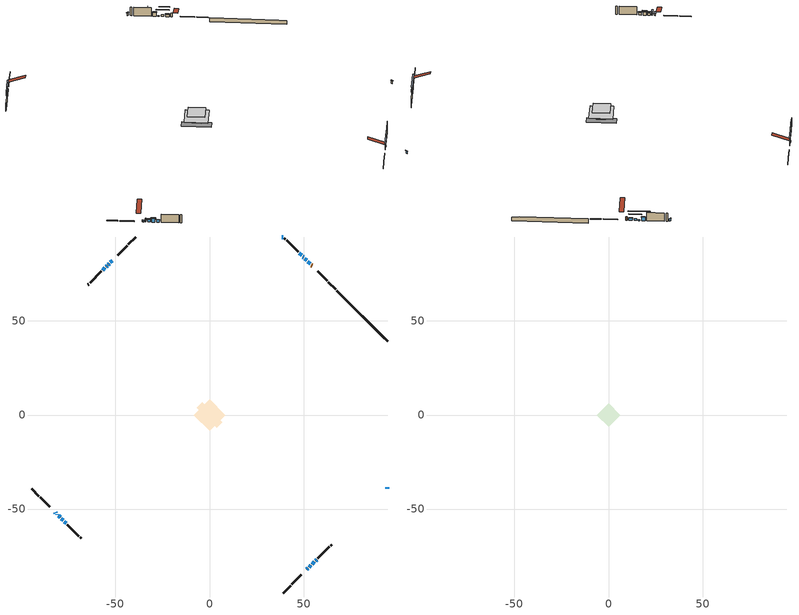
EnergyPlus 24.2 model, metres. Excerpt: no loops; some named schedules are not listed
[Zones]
conditioned space
 floor outside (Floor1 construction): -3.36,0 0,3.36 3.36,0 0,-3.36 z0.61
 floor adiabatic (AdiabaticFloorConstruction): -8.32,0 0,8.32 8.32,0 0,-8.32 z3.05
 floor foundation (Slab1 construction): -6.72,3.78 -3.78,6.72 6.72,-3.78 3.78,-6.72 z-1.75
 wall outside (RimJoist1 construction): 39.2,-94.63 43.17,-90.67 / -94.63,-39.2 -90.67,-43.17 / -39.2,94.63 -43.17,90.67 / 67.1,66.73 63.13,70.7 z0.61:0.91
 wall outside (RimJoist2 construction): 43.82,-90.01 48.86,-84.97 / -90.01,-43.82 -84.97,-48.86 / -43.82,90.01 -48.86,84.97 / 62.47,71.36 57.43,76.4 z0.61:0.91
 wall outside (AdiabaticWallConstruction 1): 54.53,79.3 54.1,79.73 z0.61:2.64
 wall outside (AdiabaticWallConstruction): -82.07,-51.77 -81.69,-52.15 z0.61:1.5; -81.03,-52.8 -80.89,-52.95 z0.61:2.64; 53.45,80.39 52.3,81.54 / -51.77,82.07 -52.68,81.15 z0.61:1.83; -53.34,80.49 -53.83,80.01 z0.61:1.47; 51.77,-82.07 52.25,-81.58 / -80.23,-53.6 -79.44,-54.39 / -77.16,-56.67 -76.19,-57.64 z0.61:1.98; -78.79,-55.05 -77.81,-56.02 z0.61:2.46; 51.64,82.19 50.74,83.09 / -55.64,78.19 -56.77,77.06 z0.61:1.7; 50.09,83.75 49.58,84.25 / -54.48,79.35 -54.99,78.85 / 52.91,-80.92 53.91,-79.92 z0.61:0.99; 39.2,94.63 38.46,94.63 / 94.63,-39.2 94.63,-38.46 z0.61:2.14; 48.93,84.91 47.79,86.04 z0.61:2.72; 54.57,-79.26 55.72,-78.11 z0.61:1.42; 56.38,-77.46 56.95,-76.88 z0.61:1.58
 wall outside (Wall1 construction): 57.61,-76.22 63.71,-70.12 / -75.53,-58.3 -69.43,-64.4 / -57.43,76.4 -63.53,70.3 / 47.14,86.7 41.04,92.8 z0.61:5.49
 wall outside (Wall4 construction): 64.37,-69.47 64.89,-68.94 / -68.77,-65.06 -68.25,-65.58 / -64.19,69.65 -64.71,69.12 / 40.38,93.45 39.86,93.98 z0.61:5.49
 wall foundation (FoundationWall1 construction): 67.76,66.08,-1.75 67.76,66.08,0.61 91.95,41.89,0.61 91.95,41.89,0.33 94.63,39.2,0.33 94.63,39.2,-1.75
 window (WindowConstruction 15): -82.07,-51.77 -81.69,-52.14 z0.61:1.5
 window (WindowConstruction 7): -81.03,-52.8 -80.89,-52.95 z0.61:2.64
 window (WindowConstruction 8): 53.45,80.39 52.3,81.54 z0.61:1.83
 window (WindowConstruction 9): -51.77,82.07 -52.68,81.15 z0.61:1.83
 window (WindowConstruction 10): -53.34,80.49 -53.83,80.01 z0.61:1.47
 window (WindowConstruction 11): 51.77,-82.07 52.25,-81.58 z0.61:1.98
 window (WindowConstruction 12): -80.23,-53.6 -79.44,-54.39 z0.61:1.98
 window (WindowConstruction 13): -78.78,-55.05 -77.81,-56.02 z0.61:2.46
 window (WindowConstruction 14): -77.16,-56.67 -76.19,-57.64 z0.61:1.98
 window (WindowConstruction): 51.64,82.19 50.74,83.09 z0.61:1.7
 window (WindowConstruction 16): 50.08,83.75 49.58,84.25 z0.61:0.99
 window (WindowConstruction 17): -54.48,79.35 -54.98,78.85 z0.61:0.99
 window (WindowConstruction 18): 52.91,-80.92 53.91,-79.92 z0.61:0.99
 window (WindowConstruction 1): 39.2,94.63 38.46,94.63 z0.61:2.13
 window (WindowConstruction 2): 48.93,84.91 47.79,86.04 z0.61:2.72
 window (WindowConstruction 3): 94.63,-39.2 94.63,-38.46 z0.61:2.13
 window (WindowConstruction 4): -55.64,78.19 -56.77,77.06 z0.61:1.7
 window (WindowConstruction 5): 54.57,-79.26 55.72,-78.11 z0.61:1.42
 window (WindowConstruction 6): 56.38,-77.46 56.95,-76.88 z0.61:1.58
 door (Door): 54.53,79.3 54.1,79.73 z0.61:2.64
 ceiling adiabatic (AdiabaticFloorConstruction): 0,-8.32 8.32,0 0,8.32 -8.32,0 z3.05
attic - vented
 floor to conditioned space (Floor2 construction Reversed): -6.19,0 0,6.19 6.19,0 0,-6.19 z5.49
 roof outside (Roof1 construction): 51.11,-82.72,5.49 45.08,-76.69,8.33 43.49,-78.28,8.33 49.52,-84.31,5.49; -82.72,-51.11,5.49 -76.69,-45.08,8.33 -78.28,-43.49,8.33 -84.31,-49.52,5.49; -51.11,82.72,5.49 -45.08,76.69,8.33 -43.49,78.28,8.33 -49.52,84.31,5.49; 55.19,78.64,5.49 49.15,72.61,8.33 50.74,71.02,8.33 56.78,77.05,5.49
shading: -81.58,-52.25 -82.17,-51.66 -83.46,-52.95 -82.88,-53.54 z1.65; -80.74,-53.09 -81.17,-52.66 -82.47,-53.95 -82.04,-54.38 z2.84; 52.15,81.68 53.59,80.24 53.88,80.54 52.45,81.97 z2.03; -52.83,81.01 -51.62,82.21 -51.92,82.5 -53.12,81.3 z2.03; -53.97,79.86 -53.2,80.63 -53.49,80.93 -54.26,80.16 z1.67; 52.39,-81.44 51.62,-82.21 51.92,-82.5 52.69,-81.73 z2.18; -79.01,-54.82 -80.66,-53.17 -80.95,-53.46 -79.3,-55.11 z2.59; -77.38,-56.45 -79.22,-54.62 -79.51,-54.91 -77.67,-56.74 z3.07; -76.05,-57.79 -77.3,-56.53 -77.59,-56.82 -76.34,-58.08 z2.18; 48.87,84.96 53.51,80.33 53.8,80.62 49.17,85.25 z4.34; 45.91,87.93 53.76,80.07 54.05,80.36 46.2,88.22 z6.19; -58.66,75.17 -50.81,83.03 -51.1,83.32 -58.95,75.46 z6.19; 57.59,-76.24 49.23,-84.6 49.52,-84.89 57.88,-76.53 z6.19; 38.26,94.63 39.4,94.63 39.4,95.05 38.26,95.05 z2.34; 47.65,86.18 49.07,84.76 49.36,85.06 47.94,86.47 z2.92; 94.63,-38.26 94.63,-39.4 95.05,-39.4 95.05,-38.26 z2.34; -58.64,75.19 -53.77,80.06 -54.07,80.35 -58.93,75.48 z4.34; 57.59,-76.25 52.7,-81.13 52.99,-81.42 57.88,-76.54 z4.06; 58.82,-75.01 54.51,-79.32 54.8,-79.61 59.11,-75.3 z4.22
[Building]
Building 1: Terrain=Suburbs
[Site:Location]
Toronto Intl AP_ON: Latitude {deg}=43.68; Longitude {deg}=-79.63; Time Zone {hr}=-5; Elevation {m}=173; Keep Site Location Information=Yes
[Site:GroundTemperature:Shallow]
4.59119, 2.66285, 2.50842, 3.42352, 7.09712, 10.7536, 13.9236, 15.9317, 16.1023, 14.4691, 11.3799, 7.83558
[Site:WaterMainsTemperature]
Calculation Method=Schedule; Temperature Schedule=mains temperature schedule
[Material] Roughness=Rough; Thermal Absorptance=0.9
Name | Thickness {m} | Conductivity {W/m-K} | Density {kg/m3} | Specific Heat {J/kg-K} | Solar Absorptance | Visible Absorptance
asphalt or fiberglass shingles | 0.00635 | 0.162714 | 1121.4 | 1465.45 | 0.4 | 0.4
ceiling loosefill ins | 0.0846667 | 0.0480833 | 16.02 | 1046.75 | 0.7 | 0.7
ceiling stud and cavity | 0.1397 | 0.162243 | 65.682 | 1177.47 | 0.7 | 0.7
concrete 4.0 in. | 0.1016 | 1.803125 | 2242.8 | 837.4 | 0.7 | 0.7
concrete 8.0 in. | 0.2032 | 1.803125 | 2242.8 | 837.4 | 0.7 | 0.7
door material | 0.04445 | 0.327969 | 512.64 | 1214.23 | 0.7 | 0.7
exterior vertical ins | 0.00535666 | 0.029427 | 32.04 | 1214.23 | 0.7 | 0.7
floor covering | 0.0127 | 0.0433444 | 54.468 | 1339.84 | 0.6 | 0.6
floor rigid ins | 0.103632 | 0.029427 | 32.04 | 1214.23 | 0.7 | 0.7
floor rigid ins 1; wall rigid ins | 0.512978 | 0.029427 | 32.04 | 1214.23 | 0.7 | 0.7
floor stud and cavity | 0.1397 | 0.196771 | 92.3553 | 1139.71 | 0.7 | 0.7
floor stud and cavity 1 | 0.1397 | 1.75129 | 37.0049 | 1207.88 | 0.7 | 0.7
furniture material conditioned space 1 | 0.1524 | 0.115458 | 640.8 | 1214.23 | 0.6 | 0.6
gypsum board | 0.0127 | 0.160291 | 801 | 837.4 | 0.6 | 0.6
gypsum board 1 | 0.0127 | 0.160291 | 801 | 837.4 | 0.7 | 0.7
osb sheathing 0.5 in. | 0.0127 | 0.115458 | 512.64 | 1214.23 | 0.7 | 0.7
osb sheathing 0.75 in. | 0.01905 | 0.115458 | 512.64 | 1214.23 | 0.7 | 0.7
osb sheathing 2.0 in. | 0.0508 | 0.115458 | 512.64 | 1214.23 | 0.7 | 0.7
rim joist stud and cavity | 0.0508 | 0.0451784 | 125.044 | 1163.47 | 0.6 | 0.6
rim joist stud and cavity 1 | 0.0508 | 0.0351153 | 125.044 | 1163.47 | 0.6 | 0.6
wall stud and cavity | 0.1397 | 0.0823012 | 139.0536 | 1170.24 | 0.7 | 0.7
wall stud and cavity 1 | 0.1397 | 0.0920335 | 139.0536 | 1170.24 | 0.7 | 0.7
wall stud and cavity 2 | 0.0889 | 0.380278 | 52.3479 | 1209.89 | 0.7 | 0.7
wall stud and cavity 3 | 0.0889 | 0.391764 | 83.0341 | 1211.67 | 0.7 | 0.7
wood siding | 0.0254 | 0.102417 | 544.68 | 1172.36 | 0.4 | 0.4
wood siding 1; wood siding 2; wood siding 3 | 0.0254 | 0.102417 | 544.68 | 1172.36 | 0.7 | 0.7
[WindowMaterial:SimpleGlazingSystem]
Name | U-Factor {W/m2-K} | Solar Heat Gain Coefficient
WindowMaterial | 3.27507 | 0.6
WindowMaterial 1 | 3.30573 | 0.65
WindowMaterial 10 | 3.30687 | 0.64
WindowMaterial 11 | 3.30914 | 0.62
WindowMaterial 12 | 3.29835 | 0.69
WindowMaterial 13 | 4.33629 | 0.65
WindowMaterial 14 | 6.54446 | 0.56
WindowMaterial 2 | 3.31198 | 0.59
WindowMaterial 3 | 3.28699 | 0.58
WindowMaterial 4 | 3.27961 | 0.48
WindowMaterial 5 | 3.28075 | 0.5
WindowMaterial 6 | 3.33639 | 0.45
WindowMaterial 7 | 3.30005 | 0.68
WindowMaterial 8 | 3.290401 | 0.57
WindowMaterial 9 | 3.27223 | 0.47
[Construction]
AdiabaticFloorConstruction: floor stud and cavity 1, floor rigid ins 1, osb sheathing 0.75 in., floor covering
AdiabaticWallConstruction: wood siding 2, wall rigid ins, wall stud and cavity 2, gypsum board
AdiabaticWallConstruction 1: wood siding 3, wall rigid ins, wall stud and cavity 2, gypsum board
Door: door material
Floor1 construction: floor stud and cavity, floor rigid ins, osb sheathing 0.75 in., floor covering
Floor2 construction Reversed: gypsum board, ceiling stud and cavity, ceiling loosefill ins
FoundationWall1 construction: concrete 8.0 in., gypsum board 1
furniture construction conditioned space 1: furniture material conditioned space 1
PartitionWallConstruction: gypsum board, wall stud and cavity 3, gypsum board
RimJoist1 construction: wood siding 1, osb sheathing 2.0 in., rim joist stud and cavity
RimJoist2 construction: wood siding 1, osb sheathing 2.0 in., rim joist stud and cavity 1
Roof1 construction: asphalt or fiberglass shingles
Slab1 construction: concrete 4.0 in.
Wall1 construction: wood siding, osb sheathing 0.5 in., wall stud and cavity, gypsum board
Wall4 construction: wood siding, osb sheathing 0.5 in., wall stud and cavity 1, gypsum board
WindowConstruction: WindowMaterial
WindowConstruction 1; WindowConstruction 3: WindowMaterial 1
WindowConstruction 10: WindowMaterial 9
WindowConstruction 11; WindowConstruction 14: WindowMaterial 10
WindowConstruction 12: WindowMaterial 11
WindowConstruction 13: WindowMaterial 12
WindowConstruction 15: WindowMaterial 13
WindowConstruction 16; WindowConstruction 17; WindowConstruction 18: WindowMaterial 14
WindowConstruction 2: WindowMaterial 2
WindowConstruction 4: WindowMaterial 3
WindowConstruction 5: WindowMaterial 4
WindowConstruction 6: WindowMaterial 5
WindowConstruction 7: WindowMaterial 6
WindowConstruction 8: WindowMaterial 7
WindowConstruction 9: WindowMaterial 8
[Zone] Multiplier=1; Part of Total Floor Area=Yes
Name | Volume {m3}
attic - vented | 35.4308
conditioned space | 519.7
[Space]
Name | Zone | Volume {m3}
attic - vented 1 | attic - vented | 35.4308
conditioned space 1 | conditioned space | 519.7
[ZoneInfiltration:EffectiveLeakageArea]
infil attic - vented 1: Zone or Space=attic - vented 1; Schedule=Always On Discrete; Effective Air Leakage Area {cm2}=3175.45; Stack Coefficient=0.000197776; Wind Coefficient=9.50182e-06
[ZoneMixing]
whole house fan mix: Zone or Space=attic - vented; Schedule=Always On Continuous; Design Flow Rate Calculation Method=Flow/Zone; Design Flow Rate {m3/s}=0; Source Zone or Space=conditioned space
[SurfaceProperty:ExposedFoundationPerimeter]
Slab1: Exposed Perimeter Calculation Method=TotalExposedPerimeter; Total Exposed Perimeter {m}=38.01
[InternalMass] Zone or ZoneList=conditioned space; Space or SpaceList=conditioned space 1
Name | Construction | Surface Area {m2}
furniture mass conditioned space 1 | furniture construction conditioned space 1 | 89.164
partition wall mass | PartitionWallConstruction | 222.91
[Lights]
interior lighting: Zone or ZoneList or Space or SpaceList=conditioned space 1; Schedule=interior lighting schedule; Design Level Calculation Method=LightingLevel; Lighting Level {W}=343.2; Return Air Fraction=0; Fraction Radiant=0.6; Fraction Visible=0.2; Fraction Replaceable=1
[People]
occupants: Zone or ZoneList or Space or SpaceList=conditioned space 1; Number of People Schedule=occupants schedule; Number of People Calculation Method=People; Number of People=3; Fraction Radiant=0.314171; Sensible Heat Fraction=0.56303; Activity Level Schedule=occupants activity schedule; Carbon Dioxide Generation Rate {m3/s-W}=0; Enable ASHRAE 55 Comfort Warnings=No; Mean Radiant Temperature Calculation Type=EnclosureAveraged
[ElectricEquipment] Zone or ZoneList or Space or SpaceList=conditioned space 1; Design Level Calculation Method=EquipmentLevel
Name | Schedule | Design Level {W} | Fraction Latent | Fraction Radiant | Fraction Lost
clothes dryer | clothes dryer schedule | 140.772 | 0.015 | 0.081 | 0.85
clothes washer | clothes washer schedule | 32.1985 | 0.03 | 0.162 | 0.7
cooking range | cooking range schedule | 215.147 | 0.08 | 0.432 | 0.2
dishwasher | dishwasher schedule | 66.8632 | 0.3 | 0.18 | 0.4
fridge | fridge schedule | 72.9452 | 0 | 0.6 | 0
mech vent house fan | mech vent house fan schedule | 19.9167 | 0 | 0 | 0.5
mech vent house fan cfis | mech vent house fan cfis schedule | 0 | 0 | 0 | 0
mech vent range fan 0 | mech vent range fan 0 schedule | 57 | 0 | 0 | 1
misc plug loads | misc plug loads schedule | 494.7 | 0.045 | 0.513 | 0.1
whole house fan | Always On Discrete | 0 | 0 | 0 | 1
[OtherEquipment] Zone or ZoneList or Space or SpaceList=conditioned space 1; Design Level Calculation Method=EquipmentLevel
Name | Fuel Type | Schedule | Design Level {W} | Fraction Latent | Fraction Radiant | Fraction Lost
clothes dryer 1 | Electricity | clothes dryer schedule | 0 | 0.015 | 0.081 | 0.85
cooking range 1 | Electricity | cooking range schedule | 0 | 0.08 | 0.432 | 0.2
general water use latent | None | general water use schedule | 62.594 | 1 | 0 | 0
general water use sensible | None | general water use schedule | -61.6891 | 0 | 0.6 | 0
mech vent house fan latent load | None | Always On Discrete | 0 | 1 | 0 | 0
mech vent house fan sensible load | None | Always On Discrete | 0 | 0 | 0 | 0
water heater energy adjustment1 | NaturalGas | Always On Discrete | 0.01 | 0 | 0 | 1
[ZoneInfiltration:DesignFlowRate] Zone or ZoneList or Space or SpaceList=conditioned space 1; Schedule=Always On Discrete; Design Flow Rate Calculation Method=Flow/Zone; Design Flow Rate {m3/s}=0
infil flow; natural vent flow; whole house fan flow
[Foundation:Kiva]
Foundation Kiva 1: Initial Indoor Air Temperature {C}=18; Wall Height Above Grade {m}=0.609996; Wall Depth Below Slab {m}=0.2032; Custom Block Material Name 1=exterior vertical ins; Custom Block Depth 1 {m}=2.36001; Custom Block X Position 1 {m}=0.2159; Custom Block Z Position 1 {m}=0
[Foundation:Kiva:Settings]
Soil Conductivity {W/m-K}=0.849921; Soil Density {kg/m3}=1842.3; Soil Specific Heat {J/kg-K}=418.7; Ground Solar Absorptivity=0.9; Ground Thermal Absorptivity=0.9; Ground Surface Roughness {m}=0.03; Far-Field Width {m}=40; Deep-Ground Boundary Condition=ZeroFlux; Deep-Ground Depth {m}=40; Minimum Cell Dimension {m}=0.2; Maximum Cell Growth Coefficient=3; Simulation Timestep=Timestep
[Exterior:Lights]
exterior lighting: Schedule=exterior lighting schedule; Design Level {W}=75.6
[Schedule:Constant]
Name | Hourly Value
Always On Continuous; mech vent house fan schedule; mech vent house fan cfis schedule; Always On Discrete | 1
occupants activity schedule | 117.228
fridge schedule | 0
[Schedule:Week:Daily]
interior lighting schedule Week Rule - Jan1-Jan27: interior lighting schedule day, interior lighting schedule day, interior lighting schedule day, interior lighting schedule day, interior lighting schedule day, interior lighting schedule day, interior lighting schedule day, interior lighting schedule default day, interior lighting schedule default day, interior lighting schedule default day, interior lighting schedule default day, interior lighting schedule default day
interior lighting schedule Week Rule - Jan28-Feb3: interior lighting schedule day, interior lighting schedule day, interior lighting schedule day, interior lighting schedule day, interior lighting schedule day 1, interior lighting schedule day 1, interior lighting schedule day 1, interior lighting schedule default day, interior lighting schedule default day, interior lighting schedule default day, interior lighting schedule default day, interior lighting schedule default day
interior lighting schedule Week Rule - Feb4-Feb24: interior lighting schedule day 1, interior lighting schedule day 1, interior lighting schedule day 1, interior lighting schedule day 1, interior lighting schedule day 1, interior lighting schedule day 1, interior lighting schedule day 1, interior lighting schedule default day, interior lighting schedule default day, interior lighting schedule default day, interior lighting schedule default day, interior lighting schedule default day
interior lighting schedule Week Rule - Feb25-Mar3: interior lighting schedule day 1, interior lighting schedule day 1, interior lighting schedule day 1, interior lighting schedule day 1, interior lighting schedule day 2, interior lighting schedule day 2, interior lighting schedule day 2, interior lighting schedule default day, interior lighting schedule default day, interior lighting schedule default day, interior lighting schedule default day, interior lighting schedule default day
interior lighting schedule Week Rule - Mar4-Mar31: interior lighting schedule day 2, interior lighting schedule day 2, interior lighting schedule day 2, interior lighting schedule day 2, interior lighting schedule day 2, interior lighting schedule day 2, interior lighting schedule day 2, interior lighting schedule default day, interior lighting schedule default day, interior lighting schedule default day, interior lighting schedule default day, interior lighting schedule default day
interior lighting schedule Week Rule - Apr1-Apr28: interior lighting schedule day 3, interior lighting schedule day 3, interior lighting schedule day 3, interior lighting schedule day 3, interior lighting schedule day 3, interior lighting schedule day 3, interior lighting schedule day 3, interior lighting schedule default day, interior lighting schedule default day, interior lighting schedule default day, interior lighting schedule default day, interior lighting schedule default day
interior lighting schedule Week Rule - Apr29-May5: interior lighting schedule day 3, interior lighting schedule day 3, interior lighting schedule day 4, interior lighting schedule day 4, interior lighting schedule day 4, interior lighting schedule day 4, interior lighting schedule day 4, interior lighting schedule default day, interior lighting schedule default day, interior lighting schedule default day, interior lighting schedule default day, interior lighting schedule default day
interior lighting schedule Week Rule - May6-May26: interior lighting schedule day 4, interior lighting schedule day 4, interior lighting schedule day 4, interior lighting schedule day 4, interior lighting schedule day 4, interior lighting schedule day 4, interior lighting schedule day 4, interior lighting schedule default day, interior lighting schedule default day, interior lighting schedule default day, interior lighting schedule default day, interior lighting schedule default day
interior lighting schedule Week Rule - May27-Jun2: interior lighting schedule day 4, interior lighting schedule day 4, interior lighting schedule day 4, interior lighting schedule day 4, interior lighting schedule day 4, interior lighting schedule day 5, interior lighting schedule day 5, interior lighting schedule default day, interior lighting schedule default day, interior lighting schedule default day, interior lighting schedule default day, interior lighting schedule default day
interior lighting schedule Week Rule - Jun3-Jun30: interior lighting schedule day 5, interior lighting schedule day 5, interior lighting schedule day 5, interior lighting schedule day 5, interior lighting schedule day 5, interior lighting schedule day 5, interior lighting schedule day 5, interior lighting schedule default day, interior lighting schedule default day, interior lighting schedule default day, interior lighting schedule default day, interior lighting schedule default day
interior lighting schedule Week Rule - Jul1-Jul28: interior lighting schedule day 6, interior lighting schedule day 6, interior lighting schedule day 6, interior lighting schedule day 6, interior lighting schedule day 6, interior lighting schedule day 6, interior lighting schedule day 6, interior lighting schedule default day, interior lighting schedule default day, interior lighting schedule default day, interior lighting schedule default day, interior lighting schedule default day
interior lighting schedule Week Rule - Jul29-Aug4: interior lighting schedule day 6, interior lighting schedule day 6, interior lighting schedule day 6, interior lighting schedule day 7, interior lighting schedule day 7, interior lighting schedule day 7, interior lighting schedule day 7, interior lighting schedule default day, interior lighting schedule default day, interior lighting schedule default day, interior lighting schedule default day, interior lighting schedule default day
interior lighting schedule Week Rule - Aug5-Aug25: interior lighting schedule day 7, interior lighting schedule day 7, interior lighting schedule day 7, interior lighting schedule day 7, interior lighting schedule day 7, interior lighting schedule day 7, interior lighting schedule day 7, interior lighting schedule default day, interior lighting schedule default day, interior lighting schedule default day, interior lighting schedule default day, interior lighting schedule default day
interior lighting schedule Week Rule - Aug26-Sep1: interior lighting schedule day 7, interior lighting schedule day 7, interior lighting schedule day 7, interior lighting schedule day 7, interior lighting schedule day 7, interior lighting schedule day 7, interior lighting schedule day 8, interior lighting schedule default day, interior lighting schedule default day, interior lighting schedule default day, interior lighting schedule default day, interior lighting schedule default day
interior lighting schedule Week Rule - Sep2-Sep29: interior lighting schedule day 8, interior lighting schedule day 8, interior lighting schedule day 8, interior lighting schedule day 8, interior lighting schedule day 8, interior lighting schedule day 8, interior lighting schedule day 8, interior lighting schedule default day, interior lighting schedule default day, interior lighting schedule default day, interior lighting schedule default day, interior lighting schedule default day
interior lighting schedule Week Rule - Sep30-Oct6: interior lighting schedule day 8, interior lighting schedule day 9, interior lighting schedule day 9, interior lighting schedule day 9, interior lighting schedule day 9, interior lighting schedule day 9, interior lighting schedule day 9, interior lighting schedule default day, interior lighting schedule default day, interior lighting schedule default day, interior lighting schedule default day, interior lighting schedule default day
interior lighting schedule Week Rule - Oct7-Oct27: interior lighting schedule day 9, interior lighting schedule day 9, interior lighting schedule day 9, interior lighting schedule day 9, interior lighting schedule day 9, interior lighting schedule day 9, interior lighting schedule day 9, interior lighting schedule default day, interior lighting schedule default day, interior lighting schedule default day, interior lighting schedule default day, interior lighting schedule default day
interior lighting schedule Week Rule - Oct28-Nov3: interior lighting schedule day 9, interior lighting schedule day 9, interior lighting schedule day 9, interior lighting schedule day 9, interior lighting schedule day 10, interior lighting schedule day 10, interior lighting schedule day 10, interior lighting schedule default day, interior lighting schedule default day, interior lighting schedule default day, interior lighting schedule default day, interior lighting schedule default day
interior lighting schedule Week Rule - Nov4-Nov24: interior lighting schedule day 10, interior lighting schedule day 10, interior lighting schedule day 10, interior lighting schedule day 10, interior lighting schedule day 10, interior lighting schedule day 10, interior lighting schedule day 10, interior lighting schedule default day, interior lighting schedule default day, interior lighting schedule default day, interior lighting schedule default day, interior lighting schedule default day
interior lighting schedule Week Rule - Nov25-Dec1: interior lighting schedule day 10, interior lighting schedule day 10, interior lighting schedule day 10, interior lighting schedule day 10, interior lighting schedule day 10, interior lighting schedule day 10, interior lighting schedule day 11, interior lighting schedule default day, interior lighting schedule default day, interior lighting schedule default day, interior lighting schedule default day, interior lighting schedule default day
interior lighting schedule Week Rule - Dec2-Dec31: interior lighting schedule day 11, interior lighting schedule day 11, interior lighting schedule day 11, interior lighting schedule day 11, interior lighting schedule day 11, interior lighting schedule day 11, interior lighting schedule day 11, interior lighting schedule default day, interior lighting schedule default day, interior lighting schedule default day, interior lighting schedule default day, interior lighting schedule default day
occupants schedule Week Rule - Jan1-Dec31: occupants schedule day, occupants schedule day, occupants schedule day, occupants schedule day, occupants schedule day, occupants schedule day, occupants schedule day, occupants schedule default day, occupants schedule default day, occupants schedule default day, occupants schedule default day, occupants schedule default day
clothes dryer schedule Week Rule - Jan1-Dec31: clothes dryer schedule day, clothes dryer schedule day, clothes dryer schedule day, clothes dryer schedule day, clothes dryer schedule day, clothes dryer schedule day, clothes dryer schedule day, clothes dryer schedule default day, clothes dryer schedule default day, clothes dryer schedule default day, clothes dryer schedule default day, clothes dryer schedule default day
clothes washer schedule Week Rule - Jan1-Dec31: clothes washer schedule day, clothes washer schedule day, clothes washer schedule day, clothes washer schedule day, clothes washer schedule day, clothes washer schedule day, clothes washer schedule day, clothes washer schedule default day, clothes washer schedule default day, clothes washer schedule default day, clothes washer schedule default day, clothes washer schedule default day
cooking range schedule Week Rule - Jan1-Dec31: cooking range schedule day, cooking range schedule day, cooking range schedule day, cooking range schedule day, cooking range schedule day, cooking range schedule day, cooking range schedule day, cooking range schedule default day, cooking range schedule default day, cooking range schedule default day, cooking range schedule default day, cooking range schedule default day
dishwasher schedule Week Rule - Jan1-Dec31: dishwasher schedule day, dishwasher schedule day, dishwasher schedule day, dishwasher schedule day, dishwasher schedule day, dishwasher schedule day, dishwasher schedule day, dishwasher schedule default day, dishwasher schedule default day, dishwasher schedule default day, dishwasher schedule default day, dishwasher schedule default day
mech vent range fan 0 schedule Week Rule - Jan1-Dec31: mech vent range fan 0 schedule day, mech vent range fan 0 schedule day, mech vent range fan 0 schedule day, mech vent range fan 0 schedule day, mech vent range fan 0 schedule day, mech vent range fan 0 schedule day, mech vent range fan 0 schedule day, mech vent range fan 0 schedule default day, mech vent range fan 0 schedule default day, mech vent range fan 0 schedule default day, mech vent range fan 0 schedule default day, mech vent range fan 0 schedule default day
misc plug loads schedule Week Rule - Jan1-Dec31: misc plug loads schedule day, misc plug loads schedule day, misc plug loads schedule day, misc plug loads schedule day, misc plug loads schedule day, misc plug loads schedule day, misc plug loads schedule day, misc plug loads schedule default day, misc plug loads schedule default day, misc plug loads schedule default day, misc plug loads schedule default day, misc plug loads schedule default day
general water use schedule Week Rule - Jan1-Dec31: general water use schedule day, general water use schedule day, general water use schedule day, general water use schedule day, general water use schedule day, general water use schedule day, general water use schedule day, general water use schedule default day, general water use schedule default day, general water use schedule default day, general water use schedule default day, general water use schedule default day
exterior lighting schedule Week Rule - Jan1-Jan27: exterior lighting schedule day, exterior lighting schedule day, exterior lighting schedule day, exterior lighting schedule day, exterior lighting schedule day, exterior lighting schedule day, exterior lighting schedule day, exterior lighting schedule default day, exterior lighting schedule default day, exterior lighting schedule default day, exterior lighting schedule default day, exterior lighting schedule default day
exterior lighting schedule Week Rule - Jan28-Feb3: exterior lighting schedule day, exterior lighting schedule day, exterior lighting schedule day, exterior lighting schedule day, exterior lighting schedule day 1, exterior lighting schedule day 1, exterior lighting schedule day 1, exterior lighting schedule default day, exterior lighting schedule default day, exterior lighting schedule default day, exterior lighting schedule default day, exterior lighting schedule default day
exterior lighting schedule Week Rule - Feb4-Feb24: exterior lighting schedule day 1, exterior lighting schedule day 1, exterior lighting schedule day 1, exterior lighting schedule day 1, exterior lighting schedule day 1, exterior lighting schedule day 1, exterior lighting schedule day 1, exterior lighting schedule default day, exterior lighting schedule default day, exterior lighting schedule default day, exterior lighting schedule default day, exterior lighting schedule default day
exterior lighting schedule Week Rule - Feb25-Mar3: exterior lighting schedule day 1, exterior lighting schedule day 1, exterior lighting schedule day 1, exterior lighting schedule day 1, exterior lighting schedule day 2, exterior lighting schedule day 2, exterior lighting schedule day 2, exterior lighting schedule default day, exterior lighting schedule default day, exterior lighting schedule default day, exterior lighting schedule default day, exterior lighting schedule default day
exterior lighting schedule Week Rule - Mar4-Mar31: exterior lighting schedule day 2, exterior lighting schedule day 2, exterior lighting schedule day 2, exterior lighting schedule day 2, exterior lighting schedule day 2, exterior lighting schedule day 2, exterior lighting schedule day 2, exterior lighting schedule default day, exterior lighting schedule default day, exterior lighting schedule default day, exterior lighting schedule default day, exterior lighting schedule default day
exterior lighting schedule Week Rule - Apr1-Apr28: exterior lighting schedule day 3, exterior lighting schedule day 3, exterior lighting schedule day 3, exterior lighting schedule day 3, exterior lighting schedule day 3, exterior lighting schedule day 3, exterior lighting schedule day 3, exterior lighting schedule default day, exterior lighting schedule default day, exterior lighting schedule default day, exterior lighting schedule default day, exterior lighting schedule default day
exterior lighting schedule Week Rule - Apr29-May5: exterior lighting schedule day 3, exterior lighting schedule day 3, exterior lighting schedule day 4, exterior lighting schedule day 4, exterior lighting schedule day 4, exterior lighting schedule day 4, exterior lighting schedule day 4, exterior lighting schedule default day, exterior lighting schedule default day, exterior lighting schedule default day, exterior lighting schedule default day, exterior lighting schedule default day
exterior lighting schedule Week Rule - May6-May26: exterior lighting schedule day 4, exterior lighting schedule day 4, exterior lighting schedule day 4, exterior lighting schedule day 4, exterior lighting schedule day 4, exterior lighting schedule day 4, exterior lighting schedule day 4, exterior lighting schedule default day, exterior lighting schedule default day, exterior lighting schedule default day, exterior lighting schedule default day, exterior lighting schedule default day
exterior lighting schedule Week Rule - May27-Jun2: exterior lighting schedule day 4, exterior lighting schedule day 4, exterior lighting schedule day 4, exterior lighting schedule day 4, exterior lighting schedule day 4, exterior lighting schedule day 5, exterior lighting schedule day 5, exterior lighting schedule default day, exterior lighting schedule default day, exterior lighting schedule default day, exterior lighting schedule default day, exterior lighting schedule default day
exterior lighting schedule Week Rule - Jun3-Jun30: exterior lighting schedule day 5, exterior lighting schedule day 5, exterior lighting schedule day 5, exterior lighting schedule day 5, exterior lighting schedule day 5, exterior lighting schedule day 5, exterior lighting schedule day 5, exterior lighting schedule default day, exterior lighting schedule default day, exterior lighting schedule default day, exterior lighting schedule default day, exterior lighting schedule default day
exterior lighting schedule Week Rule - Jul1-Jul28: exterior lighting schedule day 6, exterior lighting schedule day 6, exterior lighting schedule day 6, exterior lighting schedule day 6, exterior lighting schedule day 6, exterior lighting schedule day 6, exterior lighting schedule day 6, exterior lighting schedule default day, exterior lighting schedule default day, exterior lighting schedule default day, exterior lighting schedule default day, exterior lighting schedule default day
exterior lighting schedule Week Rule - Jul29-Aug4: exterior lighting schedule day 6, exterior lighting schedule day 6, exterior lighting schedule day 6, exterior lighting schedule day 7, exterior lighting schedule day 7, exterior lighting schedule day 7, exterior lighting schedule day 7, exterior lighting schedule default day, exterior lighting schedule default day, exterior lighting schedule default day, exterior lighting schedule default day, exterior lighting schedule default day
exterior lighting schedule Week Rule - Aug5-Aug25: exterior lighting schedule day 7, exterior lighting schedule day 7, exterior lighting schedule day 7, exterior lighting schedule day 7, exterior lighting schedule day 7, exterior lighting schedule day 7, exterior lighting schedule day 7, exterior lighting schedule default day, exterior lighting schedule default day, exterior lighting schedule default day, exterior lighting schedule default day, exterior lighting schedule default day
exterior lighting schedule Week Rule - Aug26-Sep1: exterior lighting schedule day 7, exterior lighting schedule day 7, exterior lighting schedule day 7, exterior lighting schedule day 7, exterior lighting schedule day 7, exterior lighting schedule day 7, exterior lighting schedule day 8, exterior lighting schedule default day, exterior lighting schedule default day, exterior lighting schedule default day, exterior lighting schedule default day, exterior lighting schedule default day
[Schedule:Year]
interior lighting schedule: interior lighting schedule Week Rule - Jan1-Jan27, 1, 1, 1, 27, interior lighting schedule Week Rule - Jan28-Feb3, 1, 28, 2, 3, interior lighting schedule Week Rule - Feb4-Feb24, 2, 4, 2, 24, interior lighting schedule Week Rule - Feb25-Mar3, 2, 25, 3, 3, interior lighting schedule Week Rule - Mar4-Mar31, 3, 4, 3, 31, interior lighting schedule Week Rule - Apr1-Apr28, 4, 1, 4, 28, interior lighting schedule Week Rule - Apr29-May5, 4, 29, 5, 5, interior lighting schedule Week Rule - May6-May26, 5, 6, 5, 26, interior lighting schedule Week Rule - May27-Jun2, 5, 27, 6, 2, interior lighting schedule Week Rule - Jun3-Jun30, 6, 3, 6, 30, interior lighting schedule Week Rule - Jul1-Jul28, 7, 1, 7, 28, interior lighting schedule Week Rule - Jul29-Aug4, 7, 29, 8, 4, interior lighting schedule Week Rule - Aug5-Aug25, 8, 5, 8, 25, interior lighting schedule Week Rule - Aug26-Sep1, 8, 26, 9, 1, interior lighting schedule Week Rule - Sep2-Sep29, 9, 2, 9, 29, interior lighting schedule Week Rule - Sep30-Oct6, 9, 30, 10, 6, interior lighting schedule Week Rule - Oct7-Oct27, 10, 7, 10, 27, interior lighting schedule Week Rule - Oct28-Nov3, 10, 28, 11, 3, interior lighting schedule Week Rule - Nov4-Nov24, 11, 4, 11, 24, interior lighting schedule Week Rule - Nov25-Dec1, 11, 25, 12, 1, interior lighting schedule Week Rule - Dec2-Dec31, 12, 2, 12, 31
occupants schedule: occupants schedule Week Rule - Jan1-Dec31, 1, 1, 12, 31
clothes dryer schedule: clothes dryer schedule Week Rule - Jan1-Dec31, 1, 1, 12, 31
clothes washer schedule: clothes washer schedule Week Rule - Jan1-Dec31, 1, 1, 12, 31
cooking range schedule: cooking range schedule Week Rule - Jan1-Dec31, 1, 1, 12, 31
dishwasher schedule: dishwasher schedule Week Rule - Jan1-Dec31, 1, 1, 12, 31
mech vent range fan 0 schedule: mech vent range fan 0 schedule Week Rule - Jan1-Dec31, 1, 1, 12, 31
misc plug loads schedule: misc plug loads schedule Week Rule - Jan1-Dec31, 1, 1, 12, 31
general water use schedule: general water use schedule Week Rule - Jan1-Dec31, 1, 1, 12, 31
exterior lighting schedule: exterior lighting schedule Week Rule - Jan1-Jan27, 1, 1, 1, 27, exterior lighting schedule Week Rule - Jan28-Feb3, 1, 28, 2, 3, exterior lighting schedule Week Rule - Feb4-Feb24, 2, 4, 2, 24, exterior lighting schedule Week Rule - Feb25-Mar3, 2, 25, 3, 3, exterior lighting schedule Week Rule - Mar4-Mar31, 3, 4, 3, 31, exterior lighting schedule Week Rule - Apr1-Apr28, 4, 1, 4, 28, exterior lighting schedule Week Rule - Apr29-May5, 4, 29, 5, 5, exterior lighting schedule Week Rule - May6-May26, 5, 6, 5, 26, exterior lighting schedule Week Rule - May27-Jun2, 5, 27, 6, 2, exterior lighting schedule Week Rule - Jun3-Jun30, 6, 3, 6, 30, exterior lighting schedule Week Rule - Jul1-Jul28, 7, 1, 7, 28, exterior lighting schedule Week Rule - Jul29-Aug4, 7, 29, 8, 4, exterior lighting schedule Week Rule - Aug5-Aug25, 8, 5, 8, 25, exterior lighting schedule Week Rule - Aug26-Sep1, 8, 26, 9, 1, exterior lighting schedule Week Rule - Sep2-Sep29, 9, 2, 9, 29, exterior lighting schedule Week Rule - Sep30-Oct6, 9, 30, 10, 6, exterior lighting schedule Week Rule - Oct7-Oct27, 10, 7, 10, 27, exterior lighting schedule Week Rule - Oct28-Nov3, 10, 28, 11, 3, exterior lighting schedule Week Rule - Nov4-Nov24, 11, 4, 11, 24, exterior lighting schedule Week Rule - Nov25-Dec1, 11, 25, 12, 1, exterior lighting schedule Week Rule - Dec2-Dec31, 12, 2, 12, 31
[Schedule:Compact]
mains temperature schedule: Through: 01/01, For: AllDays, Until: 24:00, 8.43722, Through: 01/02, For: AllDays, Until: 24:00, 8.37111, Through: 01/03, For: AllDays, Until: 24:00, 8.30611, Through: 01/04, For: AllDays, Until: 24:00, 8.24222, Through: 01/05, For: AllDays, Until: 24:00, 8.17944, Through: 01/06, For: AllDays, Until: 24:00, 8.11833, Through: 01/07, For: AllDays, Until: 24:00, 8.05833, Through: 01/08, For: AllDays, Until: 24:00, 7.99944, Through: 01/09, For: AllDays, Until: 24:00, 7.94222, Through: 01/10, For: AllDays, Until: 24:00, 7.88611, Through: 01/11, For: AllDays, Until: 24:00, 7.83167, Through: 01/12, For: AllDays, Until: 24:00, 7.77833, Through: 01/13, For: AllDays, Until: 24:00, 7.72611, Through: 01/14, For: AllDays, Until: 24:00, 7.67556, Through: 01/15, For: AllDays, Until: 24:00, 7.62667, Through: 01/16, For: AllDays, Until: 24:00, 7.57889, Through: 01/17, For: AllDays, Until: 24:00, 7.53278, Through: 01/18, For: AllDays, Until: 24:00, 7.48778, Through: 01/19, For: AllDays, Until: 24:00, 7.44444, Through: 01/20, For: AllDays, Until: 24:00, 7.40278, Through: 01/21, For: AllDays, Until: 24:00, 7.36278, Through: 01/22, For: AllDays, Until: 24:00, 7.32389, Through: 01/23, For: AllDays, Until: 24:00, 7.28667, Through: 01/24, For: AllDays, Until: 24:00, 7.25056, Through: 01/25, For: AllDays, Until: 24:00, 7.21667, Through: 01/26, For: AllDays, Until: 24:00, 7.18389, Through: 01/27, For: AllDays, Until: 24:00, 7.15278, Through: 01/28, For: AllDays, Until: 24:00, 7.12333, Through: 01/29, For: AllDays, Until: 24:00, 7.09556, Through: 01/30, For: AllDays, Until: 24:00, 7.06944, Through: 01/31, For: AllDays, Until: 24:00, 7.04444, Through: 02/01, For: AllDays, Until: 24:00, 7.02167, Through: 02/02, For: AllDays, Until: 24:00, 7, Through: 02/03, For: AllDays, Until: 24:00, 6.98, Through: 02/04, For: AllDays, Until: 24:00, 6.96222, Through: 02/05, For: AllDays, Until: 24:00, 6.94556, Through: 02/06, For: AllDays, Until: 24:00, 6.93056, Through: 02/07, For: AllDays, Until: 24:00, 6.91722, Through: 02/08, For: AllDays, Until: 24:00, 6.90556, Through: 02/09, For: AllDays, Until: 24:00, 6.89556, Through: 02/10, For: AllDays, Until: 24:00, 6.88722, Through: 02/11, For: AllDays, Until: 24:00, 6.88056, Through: 02/12, For: AllDays, Until: 24:00, 6.875, Through: 02/13, For: AllDays, Until: 24:00, 6.87167, Through: 02/14, For: AllDays, Until: 24:00, 6.87, Through: 02/15, For: AllDays, Until: 24:00, 6.87, Through: 02/16, For: AllDays, Until: 24:00, 6.87167, Through: 02/17, For: AllDays, Until: 24:00, 6.875, Through: 02/18, For: AllDays, Until: 24:00, 6.88, Through: 02/19, For: AllDays, Until: 24:00, 6.88611, Through: 02/20, For: AllDays, Until: 24:00, 6.89444, Through: 02/21, For: AllDays, Until: 24:00, 6.90444, Through: 02/22, For: AllDays, Until: 24:00, 6.91611, Through: 02/23, For: AllDays, Until: 24:00, 6.92889, Through: 02/24, For: AllDays, Until: 24:00, 6.94389, Through: 02/25, For: AllDays, Until: 24:00, 6.96056, Through: 02/26, For: AllDays, Until: 24:00, 6.97833, Through: 02/27, For: AllDays, Until: 24:00, 6.99833, Through: 02/28, For: AllDays, Until: 24:00, 7.01944, Through: 03/01, For: AllDays, Until: 24:00, 7.04222, Through: 03/02, For: AllDays, Until: 24:00, 7.06667, Through: 03/03, For: AllDays, Until: 24:00, 7.09278, Through: 03/04, For: AllDays, Until: 24:00, 7.12056, Through: 03/05, For: AllDays, Until: 24:00, 7.15, Through: 03/06, For: AllDays, Until: 24:00, 7.18111, Through: 03/07, For: AllDays, Until: 24:00, 7.21333, Through: 03/08, For: AllDays, Until: 24:00, 7.24722, Through: 03/09, For: AllDays, Until: 24:00, 7.28278, Through: 03/10, For: AllDays, Until: 24:00, 7.32, Through: 03/11, For: AllDays, Until: 24:00, 7.35889, Through: 03/12, For: AllDays, Until: 24:00, 7.39889, Through: 03/13, For: AllDays, Until: 24:00, 7.44056, Through: 03/14, For: AllDays, Until: 24:00, 7.48389, Through: 03/15, For: AllDays, Until: 24:00, 7.52833, Through: 03/16, For: AllDays, Until: 24:00, 7.57444, Through: 03/17, For: AllDays, Until: 24:00, 7.62222, Through: 03/18, For: AllDays, Until: 24:00, 7.67111, Through: 03/19, For: AllDays, Until: 24:00, 7.72111, Through: 03/20, For: AllDays, Until: 24:00, 7.77333, Through: 03/21, For: AllDays, Until: 24:00, 7.82611, Through: 03/22, For: AllDays, Until: 24:00, 7.88111, Through: 03/23, For: AllDays, Until: 24:00, 7.93667, Through: 03/24, For: AllDays, Until: 24:00, 7.99389, Through: 03/25, For: AllDays, Until: 24:00, 8.05278, Through: 03/26, For: AllDays, Until: 24:00, 8.11278, Through: 03/27, For: AllDays, Until: 24:00, 8.17389, Through: 03/28, For: AllDays, Until: 24:00, 8.23611, Through: 03/29, For: AllDays, Until: 24:00, 8.3, Through: 03/30, For: AllDays, Until: 24:00, 8.365, Through: 03/31, For: AllDays, Until: 24:00, 8.43111, Through: 04/01, For: AllDays, Until: 24:00, 8.49833, Through: 04/02, For: AllDays, Until: 24:00, 8.56722, Through: 04/03, For: AllDays, Until: 24:00, 8.63667, Through: 04/04, For: AllDays, Until: 24:00, 8.70778, Through: 04/05, For: AllDays, Until: 24:00, 8.77944, Through: 04/06, For: AllDays, Until: 24:00, 8.85278, Through: 04/07, For: AllDays, Until: 24:00, 8.92667, Through: 04/08, For: AllDays, Until: 24:00, 9.00222, Through: 04/09, For: AllDays, Until: 24:00, 9.07833, Through: 04/10, For: AllDays, Until: 24:00, 9.15556, Through: 04/11, For: AllDays, Until: 24:00, 9.23389, Through: 04/12, For: AllDays, Until: 24:00, 9.31278, Through: 04/13, For: AllDays, Until: 24:00, 9.39278, Through: 04/14, For: AllDays, Until: 24:00, 9.47389, Through: 04/15, For: AllDays, Until: 24:00, 9.55611, Through: 04/16, For: AllDays, Until: 24:00, 9.63833, Through: 04/17, For: AllDays, Until: 24:00, 9.72222, Through: 04/18, For: AllDays, Until: 24:00, 9.80667, Through: 04/19, For: AllDays, Until: 24:00, 9.89167, Through: 04/20, For: AllDays, Until: 24:00, 9.97778, Through: 04/21, For: AllDays, Until: 24:00, 10.0644, Through: 04/22, For: AllDays, Until: 24:00, 10.1517, Through: 04/23, For: AllDays, Until: 24:00, 10.24, Through: 04/24, For: AllDays, Until: 24:00, 10.3289, Through: 04/25, For: AllDays, Until: 24:00, 10.4183, Through: 04/26, For: AllDays, Until: 24:00, 10.5083, Through: 04/27, For: AllDays, Until: 24:00, 10.5989, Through: 04/28, For: AllDays, Until: 24:00, 10.69, Through: 04/29, For: AllDays, Until: 24:00, 10.7817, Through: 04/30, For: AllDays, Until: 24:00, 10.8739, Through: 05/01, For: AllDays, Until: 24:00, 10.9667, Through: 05/02, For: AllDays, Until: 24:00, 11.0594, Through: 05/03, For: AllDays, Until: 24:00, 11.1533, Through: 05/04, For: AllDays, Until: 24:00, 11.2472, Through: 05/05, For: AllDays, Until: 24:00, 11.3411, Through: 05/06, For: AllDays, Until: 24:00, 11.4361, Through: 05/07, For: AllDays, Until: 24:00, 11.5306, Through: 05/08, For: AllDays, Until: 24:00, 11.6261, Through: 05/09, For: AllDays, Until: 24:00, 11.7217, Through: 05/10, For: AllDays, Until: 24:00, 11.8172, Through: 05/11, For: AllDays, Until: 24:00, 11.9128, Through: 05/12, For: AllDays, Until: 24:00, 12.0089, Through: 05/13, For: AllDays, Until: 24:00, 12.105, Through: 05/14, For: AllDays, Until: 24:00, 12.2017, Through: 05/15, For: AllDays, Until: 24:00, 12.2978, Through: 05/16, For: AllDays, Until: 24:00, 12.3944, Through: 05/17, For: AllDays, Until: 24:00, 12.4906, Through: 05/18, For: AllDays, Until: 24:00, 12.5872, Through: 05/19, For: AllDays, Until: 24:00, 12.6833, Through: 05/20, For: AllDays, Until: 24:00, 12.78, Through: 05/21, For: AllDays, Until: 24:00, 12.8761, Through: 05/22, For: AllDays, Until: 24:00, 12.9722, Through: 05/23, For: AllDays, Until: 24:00, 13.0683, Through: 05/24, For: AllDays, Until: 24:00, 13.1639, Through: 05/25, For: AllDays, Until: 24:00, 13.2594, Through: 05/26, For: AllDays, Until: 24:00, 13.355, Through: 05/27, For: AllDays, Until: 24:00, 13.45, Through: 05/28, For: AllDays, Until: 24:00, 13.545, Through: 05/29, For: AllDays, Until: 24:00, 13.6394, Through: 05/30, For: AllDays, Until: 24:00, 13.7333, Through: 05/31, For: AllDays, Until: 24:00, 13.8272, Through: 06/01, For: AllDays, Until: 24:00, 13.9206, Through: 06/02, For: AllDays, Until: 24:00, 14.0139, Through: 06/03, For: AllDays, Until: 24:00, 14.1061, Through: 06/04, For: AllDays, Until: 24:00, 14.1983, Through: 06/05, For: AllDays, Until: 24:00, 14.2894, Through: 06/06, For: AllDays, Until: 24:00, 14.3806, Through: 06/07, For: AllDays, Until: 24:00, 14.4711, Through: 06/08, For: AllDays, Until: 24:00, 14.5606, Through: 06/09, For: AllDays, Until: 24:00, 14.65, Through: 06/10, For: AllDays, Until: 24:00, 14.7383, Through: 06/11, For: AllDays, Until: 24:00, 14.8267, Through: 06/12, For: AllDays, Until: 24:00, 14.9133, Through: 06/13, For: AllDays, Until: 24:00, 15, Through: 06/14, For: AllDays, Until: 24:00, 15.0856, Through: 06/15, For: AllDays, Until: 24:00, 15.1706, Through: 06/16, For: AllDays, Until: 24:00, 15.255, Through: 06/17, For: AllDays, Until: 24:00, 15.3383, Through: 06/18, For: AllDays, Until: 24:00, 15.4206, Through: 06/19, For: AllDays, Until: 24:00, 15.5022, Through: 06/20, For: AllDays, Until: 24:00, 15.5828, Through: 06/21, For: AllDays, Until: 24:00, 15.6628, Through: 06/22, For: AllDays, Until: 24:00, 15.7417, Through: 06/23, For: AllDays, Until: 24:00, 15.8194, Through: 06/24, For: AllDays, Until: 24:00, 15.8961, Through: 06/25, For: AllDays, Until: 24:00, 15.9722, Through: 06/26, For: AllDays, Until: 24:00, 16.0467, Through: 06/27, For: AllDays, Until: 24:00, 16.1206, Through: 06/28, For: AllDays, Until: 24:00, 16.1933, Through: 06/29, For: AllDays, Until: 24:00, 16.265, Through: 06/30, For: AllDays, Until: 24:00, 16.3356, Through: 07/01, For: AllDays, Until: 24:00, 16.4044, Through: 07/02, For: AllDays, Until: 24:00, 16.4728, Through: 07/03, For: AllDays, Until: 24:00, 16.54, Through: 07/04, For: AllDays, Until: 24:00, 16.6056, Through: 07/05, For: AllDays, Until: 24:00, 16.67, Through: 07/06, For: AllDays, Until: 24:00, 16.7333, Through: 07/07, For: AllDays, Until: 24:00, 16.7956, Through: 07/08, For: AllDays, Until: 24:00, 16.8561, Through: 07/09, For: AllDays, Until: 24:00, 16.9156, Through: 07/10, For: AllDays, Until: 24:00, 16.9739, Through: 07/11, For: AllDays, Until: 24:00, 17.0306, Through: 07/12, For: AllDays, Until: 24:00, 17.0861, Through: 07/13, For: AllDays, Until: 24:00, 17.14, Through: 07/14, For: AllDays, Until: 24:00, 17.1928, Through: 07/15, For: AllDays, Until: 24:00, 17.2439, Through: 07/16, For: AllDays, Until: 24:00, 17.2939, Through: 07/17, For: AllDays, Until: 24:00, 17.3422, Through: 07/18, For: AllDays, Until: 24:00, 17.3894, Through: 07/19, For: AllDays, Until: 24:00, 17.435, Through: 07/20, For: AllDays, Until: 24:00, 17.4794, Through: 07/21, For: AllDays, Until: 24:00, 17.5217, Through: 07/22, For: AllDays, Until: 24:00, 17.5628, Through: 07/23, For: AllDays, Until: 24:00, 17.6028, Through: 07/24, For: AllDays, Until: 24:00, 17.6406, Through: 07/25, For: AllDays, Until: 24:00, 17.6772, Through: 07/26, For: AllDays, Until: 24:00, 17.7122, Through: 07/27, For: AllDays, Until: 24:00, 17.7456, Through: 07/28, For: AllDays, Until: 24:00, 17.7778, Through: 07/29, For: AllDays, Until: 24:00, 17.8078, Through: 07/30, For: AllDays, Until: 24:00, 17.8367, Through: 07/31, For: AllDays, Until: 24:00, 17.8639, Through: 08/01, For: AllDays, Until: 24:00, 17.8894, Through: 08/02, For: AllDays, Until: 24:00, 17.9133, Through: 08/03, For: AllDays, Until: 24:00, 17.9361, Through: 08/04, For: AllDays, Until: 24:00, 17.9567, Through: 08/05, For: AllDays, Until: 24:00, 17.9756, Through: 08/06, For: AllDays, Until: 24:00, 17.9933, Through: 08/07, For: AllDays, Until: 24:00, 18.0089, Through: 08/08, For: AllDays, Until: 24:00, 18.0233, Through: 08/09, For: AllDays, Until: 24:00, 18.0361, Through: 08/10, For: AllDays, Until: 24:00, 18.0467, Through: 08/11, For: AllDays, Until: 24:00, 18.0561, Through: 08/12, For: AllDays, Until: 24:00, 18.0639, Through: 08/13, For: AllDays, Until: 24:00, 18.07, Through: 08/14, For: AllDays, Until: 24:00, 18.0739, Through: 08/15, For: AllDays, Until: 24:00, 18.0767, Through: 08/16, For: AllDays, Until: 24:00, 18.0778, Through: 08/17, For: AllDays, Until: 24:00, 18.0772, Through: 08/18, For: AllDays, Until: 24:00, 18.075, Through: 08/19, For: AllDays, Until: 24:00, 18.0706, Through: 08/20, For: AllDays, Until: 24:00, 18.065, Through: 08/21, For: AllDays, Until: 24:00, 18.0578, Through: 08/22, For: AllDays, Until: 24:00, 18.0489, Through: 08/23, For: AllDays, Until: 24:00, 18.0383, Through: 08/24, For: AllDays, Until: 24:00, 18.0261, Through: 08/25, For: AllDays, Until: 24:00, 18.0122, Through: 08/26, For: AllDays, Until: 24:00, 17.9967, Through: 08/27, For: AllDays, Until: 24:00, 17.9794, Through: 08/28, For: AllDays, Until: 24:00, 17.9606, Through: 08/29, For: AllDays, Until: 24:00, 17.9406, Through: 08/30, For: AllDays, Until: 24:00, 17.9183, Through: 08/31, For: AllDays, Until: 24:00, 17.8944, Through: 09/01, For: AllDays, Until: 24:00, 17.8694, Through: 09/02, For: AllDays, Until: 24:00, 17.8428, Through: 09/03, For: AllDays, Until: 24:00, 17.8139, Through: 09/04, For: AllDays, Until: 24:00, 17.7839, Through: 09/05, For: AllDays, Until: 24:00, 17.7522, Through: 09/06, For: AllDays, Until: 24:00, 17.7194, Through: 09/07, For: AllDays, Until: 24:00, 17.6844, Through: 09/08, For: AllDays, Until: 24:00, 17.6483, Through: 09/09, For: AllDays, Until: 24:00, 17.6106, Through: 09/10, For: AllDays, Until: 24:00, 17.5711, Through: 09/11, For: AllDays, Until: 24:00, 17.5306, Through: 09/12, For: AllDays, Until: 24:00, 17.4883, Through: 09/13, For: AllDays, Until: 24:00, 17.4444, Through: 09/14, For: AllDays, Until: 24:00, 17.3989, Through: 09/15, For: AllDays, Until: 24:00, 17.3522, Through: 09/16, For: AllDays, Until: 24:00, 17.3039, Through: 09/17, For: AllDays, Until: 24:00, 17.2544, Through: 09/18, For: AllDays, Until: 24:00, 17.2033, Through: 09/19, For: AllDays, Until: 24:00, 17.1511, Through: 09/20, For: AllDays, Until: 24:00, 17.0972, Through: 09/21, For: AllDays, Until: 24:00, 17.0422, Through: 09/22, For: AllDays, Until: 24:00, 16.9856, Through: 09/23, For: AllDays, Until: 24:00, 16.9278, Through: 09/24, For: AllDays, Until: 24:00, 16.8683, Through: 09/25, For: AllDays, Until: 24:00, 16.8078, Through: 09/26, For: AllDays, Until: 24:00, 16.7461, Through: 09/27, For: AllDays, Until: 24:00, 16.6833, Through: 09/28, For: AllDays, Until: 24:00, 16.6189, Through: 09/29, For: AllDays, Until: 24:00, 16.5533, Through: 09/30, For: AllDays, Until: 24:00, 16.4867, Through: 10/01, For: AllDays, Until: 24:00, 16.4189, Through: 10/02, For: AllDays, Until: 24:00, 16.3494, Through: 10/03, For: AllDays, Until: 24:00, 16.2794, Through: 10/04, For: AllDays, Until: 24:00, 16.2083, Through: 10/05, For: AllDays, Until: 24:00, 16.1356, Through: 10/06, For: AllDays, Until: 24:00, 16.0622, Through: 10/07, For: AllDays, Until: 24:00, 15.9878, Through: 10/08, For: AllDays, Until: 24:00, 15.9117, Through: 10/09, For: AllDays, Until: 24:00, 15.835, Through: 10/10, For: AllDays, Until: 24:00, 15.7578, Through: 10/11, For: AllDays, Until: 24:00, 15.6789, Through: 10/12, For: AllDays, Until: 24:00, 15.5994, Through: 10/13, For: AllDays, Until: 24:00, 15.5189, Through: 10/14, For: AllDays, Until: 24:00, 15.4372, Through: 10/15, For: AllDays, Until: 24:00, 15.355, Through: 10/16, For: AllDays, Until: 24:00, 15.2722, Through: 10/17, For: AllDays, Until: 24:00, 15.1878, Through: 10/18, For: AllDays, Until: 24:00, 15.1033, Through: 10/19, For: AllDays, Until: 24:00, 15.0178, Through: 10/20, For: AllDays, Until: 24:00, 14.9317, Through: 10/21, For: AllDays, Until: 24:00, 14.8444, Through: 10/22, For: AllDays, Until: 24:00, 14.7567, Through: 10/23, For: AllDays, Until: 24:00, 14.6683, Through: 10/24, For: AllDays, Until: 24:00, 14.5794, Through: 10/25, For: AllDays, Until: 24:00, 14.4894, Through: 10/26, For: AllDays, Until: 24:00, 14.3994, Through: 10/27, For: AllDays, Until: 24:00, 14.3083, Through: 10/28, For: AllDays, Until: 24:00, 14.2172, Through: 10/29, For: AllDays, Until: 24:00, 14.125, Through: 10/30, For: AllDays, Until: 24:00, 14.0328, Through: 10/31, For: AllDays, Until: 24:00, 13.94, Through: 11/01, For: AllDays, Until: 24:00, 13.8467, Through: 11/02, For: AllDays, Until: 24:00, 13.7528, Through: 11/03, For: AllDays, Until: 24:00, 13.6589, Through: 11/04, For: AllDays, Until: 24:00, 13.5644, Through: 11/05, For: AllDays, Until: 24:00, 13.4694, Through: 11/06, For: AllDays, Until: 24:00, 13.3744, Through: 11/07, For: AllDays, Until: 24:00, 13.2794, Through: 11/08, For: AllDays, Until: 24:00, 13.1839, Through: 11/09, For: AllDays, Until: 24:00, 13.0878, Through: 11/10, For: AllDays, Until: 24:00, 12.9922, Through: 11/11, For: AllDays, Until: 24:00, 12.8961, Through: 11/12, For: AllDays, Until: 24:00, 12.7994, Through: 11/13, For: AllDays, Until: 24:00, 12.7033, Through: 11/14, For: AllDays, Until: 24:00, 12.6072, Through: 11/15, For: AllDays, Until: 24:00, 12.5106, Through: 11/16, For: AllDays, Until: 24:00, 12.4139, Through: 11/17, For: AllDays, Until: 24:00, 12.3178, Through: 11/18, For: AllDays, Until: 24:00, 12.2211, Through: 11/19, For: AllDays, Until: 24:00, 12.125, Through: 11/20, For: AllDays, Until: 24:00, 12.0289, Through: 11/21, For: AllDays, Until: 24:00, 11.9328, Through: 11/22, For: AllDays, Until: 24:00, 11.8367, Through: 11/23, For: AllDays, Until: 24:00, 11.7411, Through: 11/24, For: AllDays, Until: 24:00, 11.6456, Through: 11/25, For: AllDays, Until: 24:00, 11.5506, Through: 11/26, For: AllDays, Until: 24:00, 11.4556, Through: 11/27, For: AllDays, Until: 24:00, 11.3606, Through: 11/28, For: AllDays, Until: 24:00, 11.2667, Through: 11/29, For: AllDays, Until: 24:00, 11.1722, Through: 11/30, For: AllDays, Until: 24:00, 11.0789, Through: 12/01, For: AllDays, Until: 24:00, 10.9856, Through: 12/02, For: AllDays, Until: 24:00, 10.8928, Through: 12/03, For: AllDays, Until: 24:00, 10.8006, Through: 12/04, For: AllDays, Until: 24:00, 10.7089, Through: 12/05, For: AllDays, Until: 24:00, 10.6178, Through: 12/06, For: AllDays, Until: 24:00, 10.5267, Through: 12/07, For: AllDays, Until: 24:00, 10.4367, Through: 12/08, For: AllDays, Until: 24:00, 10.3472, Through: 12/09, For: AllDays, Until: 24:00, 10.2583, Through: 12/10, For: AllDays, Until: 24:00, 10.17, Through: 12/11, For: AllDays, Until: 24:00, 10.0822, Through: 12/12, For: AllDays, Until: 24:00, 9.99556, Through: 12/13, For: AllDays, Until: 24:00, 9.90944, Through: 12/14, For: AllDays, Until: 24:00, 9.82389, Through: 12/15, For: AllDays, Until: 24:00, 9.73944, Through: 12/16, For: AllDays, Until: 24:00, 9.65556, Through: 12/17, For: AllDays, Until: 24:00, 9.57278, Through: 12/18, For: AllDays, Until: 24:00, 9.49056, Through: 12/19, For: AllDays, Until: 24:00, 9.40944, Through: 12/20, For: AllDays, Until: 24:00, 9.32944, Through: 12/21, For: AllDays, Until: 24:00, 9.25, Through: 12/22, For: AllDays, Until: 24:00, 9.17167, Through: 12/23, For: AllDays, Until: 24:00, 9.09389, Through: 12/24, For: AllDays, Until: 24:00, 9.01778, Through: 12/25, For: AllDays, Until: 24:00, 8.94222, Through: 12/26, For: AllDays, Until: 24:00, 8.86778, Through: 12/27, For: AllDays, Until: 24:00, 8.79444, Through: 12/28, For: AllDays, Until: 24:00, 8.72222, Through: 12/29, For: AllDays, Until: 24:00, 8.65111, Through: 12/30, For: AllDays, Until: 24:00, 8.58167, Through: 12/31, For: AllDays, Until: 24:00, 8.51278
